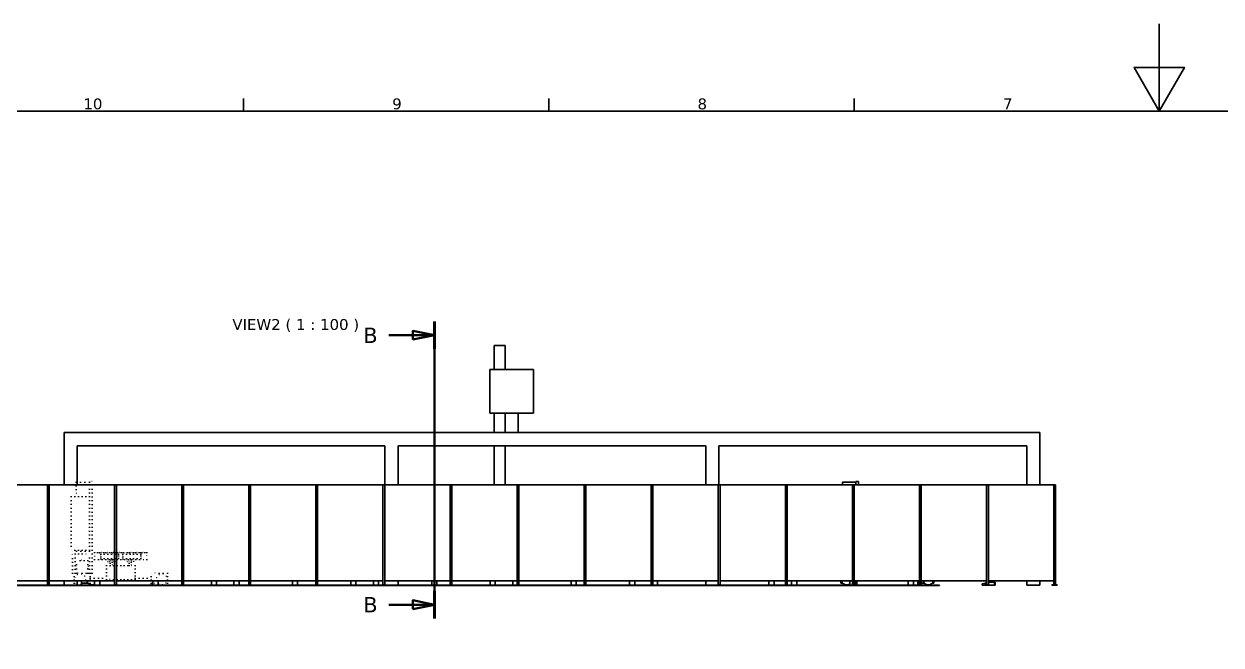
# Model space of a CAD drawing. Header units: millimetres. Extents: x 0 to 84100, y 0 to 59400.
# Drawn here: x 15983 to 43468, y 45136 to 59400 of the extents above; entities that cross this region are included whole.
import ezdxf

# ---------------------------------------------------------------- set-up
doc = ezdxf.new("R2010")
doc.units = ezdxf.units.MM
doc.header["$LTSCALE"] = 100
doc.linetypes.add('CHAIN', pattern=[0.3543, 0.2362, -0.0295, 0.0591, -0.0295])
doc.linetypes.add('DOTTED', pattern=[0.0481, 0.0068, -0.0413])
for name, color, linetype, lineweight in [('Border (ISO)', 7, 'Continuous', 35), ('Reference (ISO)', 7, 'DOTTED', 25), ('Section Line (ISO)', 7, 'CHAIN', 50), ('Symbol (ISO)', 7, 'Continuous', 18), ('Visible (ISO)', 7, 'Continuous', 35)]:
    doc.layers.add(name, color=color, linetype=linetype, lineweight=lineweight)
doc.styles.add('Label Text (ISO)', font='verdana.ttf')
doc.styles.add('Note Text (ISO)', font='verdana.ttf')

# ---------------------------------------------------------------- blocks, each defined once
blk = doc.blocks.new('Borders Default Border')
at = {"layer": 'Border (ISO)'}
for p, q in [((210.25, 574), (210.25, 576.9)), ((280.33, 574), (280.33, 576.9)), ((350.42, 574), (350.42, 576.9))]:
    blk.add_line(p, q, dxfattribs=at)
at = {"layer": 'Border (ISO)', "flags": 128}
for points in [[(420.5, 594), (420.5, 574), (414.73, 584), (426.27, 584), (420.5, 574)], [(20, 20), (20, 574), (821, 574), (821, 20), (20, 20)]]:
    blk.add_lwpolyline(points, dxfattribs=at)
at = {"layer": 'Border (ISO)', "char_height": 2.5, "attachment_point": 7, "style": 'Note Text (ISO)'}
for s, insert in [('10', (173.48, 574.35)), ('9', (244.38, 574.35)), ('8', (314.48, 574.34)), ('7', (384.62, 574.4))]:
    blk.add_mtext(s, dxfattribs=dict(at, insert=insert))
blk = doc.blocks.new('2dTransSection1')
at = {"layer": 'Section Line (ISO)', "linetype": 'CHAIN', "ltscale": 29.108171}
blk.add_line((254.08, 457.47), (254.08, 525.66), dxfattribs=at)
at = {"layer": 'Section Line (ISO)', "linetype": 'Continuous', "lineweight": 100}
for p, q in [((254.08, 519.35), (254.08, 525.66)), ((254.08, 457.47), (254.08, 463.78))]:
    blk.add_line(p, q, dxfattribs=at)
at = {"layer": 'Section Line (ISO)', "linetype": 'Continuous'}
for p, q in [((243.59, 522.5), (249.08, 522.5)), ((254.08, 522.5), (249.08, 523.5)), ((249.08, 523.5), (249.08, 521.5)), ((249.08, 522.5), (254.08, 522.5)), ((249.08, 521.5), (254.08, 522.5)), ((243.59, 460.63), (249.08, 460.63)), ((254.08, 460.63), (249.08, 461.63)), ((249.08, 461.63), (249.08, 459.63)), ((249.08, 460.63), (254.08, 460.63)), ((249.08, 459.63), (254.08, 460.63))]:
    blk.add_line(p, q, dxfattribs=at)
at = {"layer": 'Section Line (ISO)', "linetype": 'Continuous', "flags": 128}
for points in [[(249.08, 521.5), (254.08, 522.5), (249.08, 523.5), (249.08, 521.5)], [(249.08, 459.63), (254.08, 460.63), (249.08, 461.63), (249.08, 459.63)]]:
    blk.add_lwpolyline(points, dxfattribs=at)
at = {"layer": 'Section Line (ISO)'}
for points in [[(249.08, 521.5), (254.08, 522.5), (249.08, 523.5), (249.08, 521.5)], [(249.08, 459.63), (254.08, 460.63), (249.08, 461.63), (249.08, 459.63)]]:
    blk.add_solid(points, dxfattribs=at)
at = {"layer": 'Section Line (ISO)', "char_height": 3.5, "attachment_point": 7, "style": 'Label Text (ISO)'}
for insert in [(237.74, 520.75), (237.74, 458.88)]:
    blk.add_mtext('B', dxfattribs=dict(at, insert=insert))

msp = doc.modelspace()

# ---------------------------------------------------------------- linework, layer by layer
at = {"layer": 'Reference (ISO)', "ltscale": 17.151768}
for p, q in [((17180.45, 48875.57), (17180.45, 48545.57)), ((17155.45, 47230.57), (17485.45, 47230.57))]:
    msp.add_line(p, q, dxfattribs=at)
at = {"layer": 'Reference (ISO)', "ltscale": 21.13652}
msp.add_line((17485.45, 48875.57), (17180.45, 48875.57), dxfattribs=at)
at = {"layer": 'Reference (ISO)', "ltscale": 17.931393}
msp.add_line((17485.45, 48545.57), (17485.45, 48890.57), dxfattribs=at)
at = {"layer": 'Reference (ISO)', "ltscale": 4.910929}
msp.add_line((17545.45, 48890.57), (17485.45, 48890.57), dxfattribs=at)
at = {"layer": 'Reference (ISO)', "ltscale": 18.191269}
for p, q in [((17545.45, 46790.57), (17545.45, 48890.57)), ((17505.45, 46513.57), (18905.45, 46513.57))]:
    msp.add_line(p, q, dxfattribs=at)
at = {"layer": 'Reference (ISO)', "ltscale": 17.463617}
for p, q in [((17485.45, 48545.57), (17065.45, 48545.57)), ((17485.45, 47315.57), (17065.45, 47315.57))]:
    msp.add_line(p, q, dxfattribs=at)
at = {"layer": 'Reference (ISO)', "ltscale": 18.265518}
for p, q in [((17065.45, 48545.57), (17065.45, 47315.57)), ((17485.45, 48545.57), (17485.45, 47315.57))]:
    msp.add_line(p, q, dxfattribs=at)
at = {"layer": 'Reference (ISO)', "ltscale": 20.270269}
msp.add_line((17485.45, 47290.57), (17095.45, 47290.57), dxfattribs=at)
at = {"layer": 'Reference (ISO)', "ltscale": 17.325018}
msp.add_line((17095.45, 46790.57), (17095.45, 47290.57), dxfattribs=at)
at = {"layer": 'Reference (ISO)', "ltscale": 2.046162}
msp.add_line((17485.45, 47290.57), (17485.45, 47315.57), dxfattribs=at)
at = {"layer": 'Reference (ISO)', "ltscale": 18.295218}
for p, q in [((17155.45, 46790.57), (17155.45, 47230.57)), ((17452.45, 47080.57), (17188.45, 47080.57)), ((17485.45, 46790.57), (17485.45, 47230.57))]:
    msp.add_line(p, q, dxfattribs=at)
at = {"layer": 'Reference (ISO)', "ltscale": 20.097019}
for p, q in [((17188.45, 46790.57), (17188.45, 47080.57)), ((17452.45, 46790.57), (17452.45, 47080.57))]:
    msp.add_line(p, q, dxfattribs=at)
at = {"layer": 'Reference (ISO)', "ltscale": 9.167153}
for p, q in [((17717.45, 47263.82), (17605.45, 47263.82)), ((17853.45, 47263.82), (17741.45, 47263.82)), ((17989.45, 47263.82), (17877.45, 47263.82)), ((18125.45, 47263.82), (18013.45, 47263.82)), ((18261.45, 47263.82), (18149.45, 47263.82)), ((18397.45, 47263.82), (18285.45, 47263.82)), ((18533.45, 47263.82), (18421.45, 47263.82)), ((18669.45, 47263.82), (18557.45, 47263.82)), ((18805.45, 47263.82), (18693.45, 47263.82))]:
    msp.add_line(p, q, dxfattribs=at)
at = {"layer": 'Reference (ISO)', "ltscale": 16.735968}
for p, q in [((17605.45, 47263.82), (17605.45, 47102.82)), ((18805.45, 47102.82), (18805.45, 47263.82))]:
    msp.add_line(p, q, dxfattribs=at)
at = {"layer": 'Reference (ISO)', "ltscale": 17.820019}
msp.add_line((17605.45, 47102.82), (18805.45, 47102.82), dxfattribs=at)
at = {"layer": 'Reference (ISO)', "ltscale": 1.391358}
for p, q in [((17717.45, 47246.82), (17717.45, 47263.82)), ((17741.45, 47263.82), (17741.45, 47246.82)), ((17853.45, 47246.82), (17853.45, 47263.82)), ((17877.45, 47263.82), (17877.45, 47246.82)), ((17989.45, 47246.82), (17989.45, 47263.82)), ((18013.45, 47263.82), (18013.45, 47246.82)), ((18125.45, 47246.82), (18125.45, 47263.82)), ((18149.45, 47263.82), (18149.45, 47246.82)), ((18261.45, 47246.82), (18261.45, 47263.82)), ((18285.45, 47263.82), (18285.45, 47246.82)), ((18397.45, 47246.82), (18397.45, 47263.82)), ((18421.45, 47263.82), (18421.45, 47246.82)), ((18533.45, 47246.82), (18533.45, 47263.82)), ((18557.45, 47263.82), (18557.45, 47246.82)), ((18669.45, 47246.82), (18669.45, 47263.82)), ((18693.45, 47263.82), (18693.45, 47246.82))]:
    msp.add_line(p, q, dxfattribs=at)
at = {"layer": 'Reference (ISO)', "ltscale": 1.964311}
for p, q in [((17741.45, 47246.82), (17717.45, 47246.82)), ((17877.45, 47246.82), (17853.45, 47246.82)), ((18013.45, 47246.82), (17989.45, 47246.82)), ((18149.45, 47246.82), (18125.45, 47246.82)), ((18285.45, 47246.82), (18261.45, 47246.82)), ((18421.45, 47246.82), (18397.45, 47246.82)), ((18557.45, 47246.82), (18533.45, 47246.82)), ((18693.45, 47246.82), (18669.45, 47246.82))]:
    msp.add_line(p, q, dxfattribs=at)
at = {"layer": 'Reference (ISO)', "ltscale": 8.757901}
for p, q in [((17745.45, 47117.82), (17745.45, 47224.82)), ((18155.45, 47224.82), (18155.45, 47117.82)), ((18255.45, 47117.82), (18255.45, 47224.82)), ((18665.45, 47224.82), (18665.45, 47117.82))]:
    msp.add_line(p, q, dxfattribs=at)
at = {"layer": 'Reference (ISO)', "ltscale": 17.047817}
for p, q in [((17745.45, 47224.82), (18155.45, 47224.82)), ((18155.45, 47124.82), (17745.45, 47124.82)), ((18255.45, 47224.82), (18665.45, 47224.82)), ((18665.45, 47124.82), (18255.45, 47124.82))]:
    msp.add_line(p, q, dxfattribs=at)
at = {"layer": 'Reference (ISO)', "ltscale": 4.501674}
for p, q in [((17902.95, 47047.82), (17902.95, 47102.82)), ((17912.95, 47047.82), (17912.95, 47102.82)), ((18062.95, 47102.82), (18062.95, 47047.82)), ((18072.95, 47102.82), (18072.95, 47047.82)), ((18337.95, 47047.82), (18337.95, 47102.82)), ((18347.95, 47047.82), (18347.95, 47102.82)), ((18497.95, 47102.82), (18497.95, 47047.82)), ((18507.95, 47102.82), (18507.95, 47047.82))]:
    msp.add_line(p, q, dxfattribs=at)
at = {"layer": 'Reference (ISO)', "ltscale": 0.818406}
for p, q in [((17912.95, 47047.82), (17902.95, 47047.82)), ((18507.95, 47047.82), (18497.95, 47047.82))]:
    msp.add_line(p, q, dxfattribs=at)
at = {"layer": 'Reference (ISO)', "ltscale": 4.215175}
msp.add_line((17964.45, 47047.82), (17912.95, 47047.82), dxfattribs=at)
at = {"layer": 'Reference (ISO)', "ltscale": 10.069553}
for p, q in [((17964.45, 46966.32), (17964.45, 47089.34)), ((18011.95, 47089.34), (18011.95, 46966.32))]:
    msp.add_line(p, q, dxfattribs=at)
at = {"layer": 'Reference (ISO)', "ltscale": 3.887822}
msp.add_line((17964.45, 47089.34), (18011.95, 47089.34), dxfattribs=at)
at = {"layer": 'Reference (ISO)', "ltscale": 4.174274}
for p, q in [((18062.95, 47047.82), (18011.95, 47047.82)), ((18497.95, 47047.82), (18446.95, 47047.82))]:
    msp.add_line(p, q, dxfattribs=at)
at = {"layer": 'Reference (ISO)', "ltscale": 0.818405}
for p, q in [((18072.95, 47047.82), (18062.95, 47047.82)), ((18347.95, 47047.82), (18337.95, 47047.82))]:
    msp.add_line(p, q, dxfattribs=at)
at = {"layer": 'Reference (ISO)', "ltscale": 4.215168}
msp.add_line((18399.45, 47047.82), (18347.95, 47047.82), dxfattribs=at)
at = {"layer": 'Reference (ISO)', "ltscale": 10.0679}
for p, q in [((18399.45, 46966.32), (18399.45, 47089.32)), ((18446.95, 47089.32), (18446.95, 46966.32))]:
    msp.add_line(p, q, dxfattribs=at)
at = {"layer": 'Reference (ISO)', "ltscale": 3.887829}
msp.add_line((18399.45, 47089.32), (18446.95, 47089.32), dxfattribs=at)
at = {"layer": 'Reference (ISO)', "ltscale": 3.273919}
for p, q in [((17095.45, 46790.57), (17135.45, 46790.57)), ((17505.45, 46790.57), (17545.45, 46790.57))]:
    msp.add_line(p, q, dxfattribs=at)
at = {"layer": 'Reference (ISO)', "ltscale": 19.23077}
for p, q in [((17505.45, 46790.57), (17135.45, 46790.57)), ((19275.45, 46790.57), (18905.45, 46790.57))]:
    msp.add_line(p, q, dxfattribs=at)
at = {"layer": 'Reference (ISO)', "ltscale": 16.077616}
for p, q in [((17135.45, 46558.57), (17135.45, 46790.57)), ((17505.45, 46558.57), (17505.45, 46790.57)), ((18905.45, 46558.57), (18905.45, 46790.57)), ((19275.45, 46558.57), (19275.45, 46790.57))]:
    msp.add_line(p, q, dxfattribs=at)
at = {"layer": 'Reference (ISO)', "ltscale": 16.774948}
for p, q in [((17876.95, 46643.57), (17876.95, 46966.32)), ((18533.95, 46966.32), (18533.95, 46643.57))]:
    msp.add_line(p, q, dxfattribs=at)
at = {"layer": 'Reference (ISO)', "ltscale": 17.073805}
for p, q in [((17876.95, 46966.32), (18533.95, 46966.32)), ((18533.95, 46643.57), (17876.95, 46643.57))]:
    msp.add_line(p, q, dxfattribs=at)
at = {"layer": 'Reference (ISO)', "ltscale": 3.762027}
msp.add_line((17135.45, 46558.57), (17181.41, 46558.57), dxfattribs=at)
at = {"layer": 'Reference (ISO)', "ltscale": 14.590791}
msp.add_line((17365.09, 46558.57), (17505.45, 46558.57), dxfattribs=at)
at = {"layer": 'Reference (ISO)', "ltscale": 19.308731}
for p, q in [((17505.45, 46673.57), (17876.95, 46673.57)), ((18533.95, 46673.57), (18905.45, 46673.57))]:
    msp.add_line(p, q, dxfattribs=at)
at = {"layer": 'Reference (ISO)', "ltscale": 2.394027}
for p, q in [((17505.45, 46558.57), (17505.45, 46529.32)), ((18905.45, 46529.32), (18905.45, 46558.57))]:
    msp.add_line(p, q, dxfattribs=at)
at = {"layer": 'Reference (ISO)', "ltscale": 2.024884}
for p, q in [((17505.45, 46513.57), (17505.45, 46529.32)), ((18905.45, 46529.32), (18905.45, 46513.57))]:
    msp.add_line(p, q, dxfattribs=at)
at = {"layer": 'Reference (ISO)', "ltscale": 15.505551}
msp.add_line((18905.45, 46558.57), (19054.61, 46558.57), dxfattribs=at)
at = {"layer": 'Reference (ISO)', "ltscale": 3.041743}
msp.add_line((19238.29, 46558.57), (19275.45, 46558.57), dxfattribs=at)
at = {"layer": 'Reference (ISO)', "ltscale": 18.142715}
for centre in [(17273.25, 46643.37), (19146.45, 46643.37)]:
    msp.add_circle(centre, 125, dxfattribs=at)
at = {"layer": 'Reference (ISO)', "ltscale": 4.298706}
msp.add_arc((17324.45, 46945.57), 137.5, 79.057501, 100.942499, dxfattribs=at)
at = {"layer": 'Reference (ISO)', "ltscale": 3.327712}
msp.add_arc((17324.45, 46945.57), 137.5, 171.52914, 188.47086, dxfattribs=at)
at = {"layer": 'Reference (ISO)', "ltscale": 8.416024}
msp.add_arc((17324.45, 46945.57), 137.5, 338.576972, 21.423028, dxfattribs=at)
at = {"layer": 'Visible (ISO)'}
for p, q in [((27030.45, 52013.57), (26780.45, 52013.57)), ((26780.45, 51463.57), (26780.45, 52013.57)), ((27030.45, 51463.57), (27030.45, 52013.57)), ((26680.45, 51463.57), (27680.45, 51463.57)), ((26680.45, 50463.57), (26680.45, 51463.57)), ((27680.45, 50463.57), (27680.45, 51463.57)), ((27030.45, 50463.57), (26680.45, 50463.57)), ((26780.45, 50013.57), (26780.45, 50463.57)), ((27330.45, 50463.57), (27030.45, 50463.57)), ((27030.45, 50013.57), (27030.45, 50463.57)), ((27680.45, 50463.57), (27330.45, 50463.57)), ((27330.45, 50013.57), (27330.45, 50463.57)), ((16905.45, 48813.57), (16905.45, 50013.57)), ((39305.45, 50013.57), (16905.45, 50013.57)), ((27030.45, 50013.57), (27330.45, 50013.57)), ((39305.45, 48813.57), (39305.45, 50013.57)), ((17205.45, 49713.57), (24272.12, 49713.57)), ((17205.45, 48813.57), (17205.45, 49713.57)), ((24272.12, 48813.57), (24272.12, 49713.57)), ((24572.12, 49713.57), (31638.78, 49713.57)), ((24572.12, 48813.57), (24572.12, 49713.57)), ((26780.45, 48813.57), (26780.45, 49713.57)), ((27030.45, 48813.57), (27030.45, 49713.57)), ((31638.78, 48813.57), (31638.78, 49713.57)), ((31938.78, 49713.57), (39005.45, 49713.57)), ((31938.78, 48813.57), (31938.78, 49713.57)), ((39005.45, 48813.57), (39005.45, 49713.57)), ((16525.45, 48813.57), (15025.45, 48813.57)), ((16565.45, 48813.57), (16525.45, 48813.57)), ((16525.45, 46521.57), (16525.45, 48813.57)), ((18065.45, 48813.57), (16565.45, 48813.57)), ((16565.45, 46521.57), (16565.45, 48813.57)), ((18105.45, 48813.57), (18065.45, 48813.57)), ((18065.45, 46521.57), (18065.45, 48813.57)), ((19605.45, 48813.57), (18105.45, 48813.57)), ((18105.45, 46521.57), (18105.45, 48813.57)), ((19645.45, 48813.57), (19605.45, 48813.57)), ((19605.45, 46521.57), (19605.45, 48813.57)), ((21145.45, 48813.57), (19645.45, 48813.57)), ((19645.45, 46521.57), (19645.45, 48813.57)), ((21185.45, 48813.57), (21145.45, 48813.57)), ((21145.45, 46521.57), (21145.45, 48813.57)), ((22685.45, 48813.57), (21185.45, 48813.57)), ((21185.45, 46521.57), (21185.45, 48813.57)), ((22725.45, 48813.57), (22685.45, 48813.57)), ((22685.45, 46521.57), (22685.45, 48813.57)), ((24225.45, 48813.57), (22725.45, 48813.57)), ((22725.45, 46521.57), (22725.45, 48813.57)), ((24265.45, 48813.57), (24225.45, 48813.57)), ((24225.45, 46521.57), (24225.45, 48813.57)), ((25765.45, 48813.57), (24265.45, 48813.57)), ((24265.45, 46521.57), (24265.45, 48813.57)), ((25805.45, 48813.57), (25765.45, 48813.57)), ((25765.45, 46521.57), (25765.45, 48813.57)), ((27305.45, 48813.57), (25805.45, 48813.57)), ((25805.45, 46521.57), (25805.45, 48813.57)), ((27345.45, 48813.57), (27305.45, 48813.57)), ((27305.45, 46521.57), (27305.45, 48813.57)), ((28845.45, 48813.57), (27345.45, 48813.57)), ((27345.45, 46521.57), (27345.45, 48813.57)), ((28885.45, 48813.57), (28845.45, 48813.57)), ((28845.45, 46521.57), (28845.45, 48813.57)), ((30385.45, 48813.57), (28885.45, 48813.57)), ((28885.45, 46521.57), (28885.45, 48813.57)), ((30425.45, 48813.57), (30385.45, 48813.57)), ((30385.45, 46521.57), (30385.45, 48813.57)), ((31925.45, 48813.57), (30425.45, 48813.57)), ((30425.45, 46521.57), (30425.45, 48813.57)), ((31965.45, 48813.57), (31925.45, 48813.57)), ((31925.45, 46521.57), (31925.45, 48813.57)), ((33465.45, 48813.57), (31965.45, 48813.57)), ((31965.45, 46521.57), (31965.45, 48813.57)), ((33505.45, 48813.57), (33465.45, 48813.57)), ((33465.45, 46521.57), (33465.45, 48813.57)), ((35005.45, 48813.57), (33505.45, 48813.57)), ((33505.45, 46521.57), (33505.45, 48813.57)), ((34780.45, 48875.57), (34780.45, 48813.57)), ((35085.45, 48875.57), (34780.45, 48875.57)), ((35045.45, 48813.57), (35005.45, 48813.57)), ((35005.45, 46521.57), (35005.45, 48813.57)), ((36545.45, 48813.57), (35045.45, 48813.57)), ((35045.45, 46521.57), (35045.45, 48813.57)), ((35085.45, 48813.57), (35085.45, 48890.57)), ((35145.45, 48890.57), (35085.45, 48890.57)), ((35145.45, 48813.57), (35145.45, 48890.57)), ((36585.45, 48813.57), (36545.45, 48813.57)), ((36545.45, 46521.57), (36545.45, 48813.57)), ((38085.45, 48813.57), (36585.45, 48813.57)), ((36585.45, 46521.57), (36585.45, 48813.57)), ((38125.45, 48813.57), (38085.45, 48813.57)), ((38085.45, 46521.57), (38085.45, 48813.57)), ((39625.45, 48813.57), (38125.45, 48813.57)), ((38125.45, 46521.57), (38125.45, 48813.57)), ((39665.45, 48813.57), (39625.45, 48813.57)), ((39625.45, 46521.57), (39625.45, 48813.57)), ((39665.45, 46521.57), (39665.45, 48813.57)), ((15025.45, 46613.57), (16525.45, 46613.57)), ((15505.45, 46513.57), (16517.95, 46513.57)), ((15505.45, 46503.57), (37005.45, 46503.57)), ((16572.95, 46521.57), (16517.95, 46521.57)), ((16517.95, 46513.57), (16517.95, 46521.57)), ((16517.95, 46513.57), (16572.95, 46513.57)), ((16565.45, 46613.57), (18065.45, 46613.57)), ((16572.95, 46513.57), (16572.95, 46521.57)), ((16572.95, 46513.57), (16905.45, 46513.57)), ((16905.45, 46513.57), (16905.45, 46613.57)), ((16905.45, 46513.57), (17205.45, 46513.57)), ((17205.45, 46513.57), (17205.45, 46613.57)), ((17205.45, 46513.57), (17605.45, 46513.57)), ((17305.45, 46558.57), (17305.45, 46613.57)), ((17305.45, 46558.57), (17454.61, 46558.57)), ((17305.45, 46529.32), (17305.45, 46558.57)), ((17305.45, 46529.32), (17305.45, 46513.57)), ((17605.45, 46613.57), (17605.45, 46513.57)), ((17725.45, 46513.57), (17605.45, 46513.57)), ((17725.45, 46613.57), (17725.45, 46513.57)), ((17725.45, 46513.57), (18057.95, 46513.57)), ((18112.95, 46521.57), (18057.95, 46521.57)), ((18057.95, 46513.57), (18057.95, 46521.57)), ((18057.95, 46513.57), (18112.95, 46513.57)), ((18105.45, 46613.57), (19605.45, 46613.57)), ((18112.95, 46513.57), (18112.95, 46521.57)), ((18112.95, 46513.57), (18945.45, 46513.57)), ((18945.45, 46613.57), (18945.45, 46513.57)), ((19065.45, 46513.57), (18945.45, 46513.57)), ((19065.45, 46613.57), (19065.45, 46513.57)), ((19065.45, 46513.57), (19597.95, 46513.57)), ((19652.95, 46521.57), (19597.95, 46521.57)), ((19597.95, 46513.57), (19597.95, 46521.57)), ((19597.95, 46513.57), (19652.95, 46513.57)), ((19645.45, 46613.57), (21145.45, 46613.57)), ((19652.95, 46513.57), (19652.95, 46521.57)), ((19652.95, 46513.57), (20285.45, 46513.57)), ((20285.45, 46613.57), (20285.45, 46513.57)), ((20405.45, 46513.57), (20285.45, 46513.57)), ((20405.45, 46613.57), (20405.45, 46513.57)), ((20405.45, 46513.57), (20805.45, 46513.57)), ((20805.45, 46613.57), (20805.45, 46513.57)), ((20925.45, 46513.57), (20805.45, 46513.57)), ((20925.45, 46613.57), (20925.45, 46513.57)), ((20925.45, 46513.57), (21137.95, 46513.57)), ((21192.95, 46521.57), (21137.95, 46521.57)), ((21137.95, 46513.57), (21137.95, 46521.57)), ((21137.95, 46513.57), (21192.95, 46513.57)), ((21185.45, 46613.57), (22685.45, 46613.57)), ((21192.95, 46513.57), (21192.95, 46521.57)), ((21192.95, 46513.57), (22145.45, 46513.57)), ((22145.45, 46613.57), (22145.45, 46513.57)), ((22265.45, 46513.57), (22145.45, 46513.57)), ((22265.45, 46613.57), (22265.45, 46513.57)), ((22265.45, 46513.57), (22677.95, 46513.57)), ((22732.95, 46521.57), (22677.95, 46521.57)), ((22677.95, 46513.57), (22677.95, 46521.57)), ((22677.95, 46513.57), (22732.95, 46513.57)), ((22725.45, 46613.57), (24225.45, 46613.57)), ((22732.95, 46513.57), (22732.95, 46521.57)), ((22732.95, 46513.57), (23485.45, 46513.57)), ((23485.45, 46613.57), (23485.45, 46513.57)), ((23605.45, 46513.57), (23485.45, 46513.57)), ((23605.45, 46613.57), (23605.45, 46513.57)), ((23605.45, 46513.57), (24005.45, 46513.57)), ((24005.45, 46613.57), (24005.45, 46513.57)), ((24125.45, 46513.57), (24005.45, 46513.57)), ((24125.45, 46613.57), (24125.45, 46513.57)), ((24125.45, 46513.57), (24217.95, 46513.57)), ((24272.95, 46521.57), (24217.95, 46521.57)), ((24217.95, 46513.57), (24217.95, 46521.57)), ((24217.95, 46513.57), (24272.95, 46513.57)), ((24265.45, 46613.57), (25765.45, 46613.57)), ((24272.12, 46521.57), (24272.12, 46613.57)), ((24272.95, 46513.57), (24272.95, 46521.57)), ((24272.95, 46513.57), (24572.12, 46513.57)), ((24572.12, 46513.57), (24572.12, 46613.57)), ((24572.12, 46513.57), (25345.45, 46513.57)), ((25345.45, 46613.57), (25345.45, 46513.57)), ((25465.45, 46513.57), (25345.45, 46513.57)), ((25465.45, 46613.57), (25465.45, 46513.57)), ((25465.45, 46513.57), (25757.95, 46513.57)), ((25812.95, 46521.57), (25757.95, 46521.57)), ((25757.95, 46513.57), (25757.95, 46521.57)), ((25757.95, 46513.57), (25812.95, 46513.57)), ((25805.45, 46613.57), (27305.45, 46613.57)), ((25812.95, 46513.57), (25812.95, 46521.57)), ((25812.95, 46513.57), (26685.45, 46513.57)), ((26685.45, 46613.57), (26685.45, 46513.57)), ((26805.45, 46513.57), (26685.45, 46513.57)), ((26805.45, 46613.57), (26805.45, 46513.57)), ((26805.45, 46513.57), (27205.45, 46513.57)), ((27205.45, 46613.57), (27205.45, 46513.57)), ((27297.95, 46513.57), (27205.45, 46513.57)), ((27352.95, 46521.57), (27297.95, 46521.57)), ((27297.95, 46513.57), (27297.95, 46521.57)), ((27297.95, 46513.57), (27352.95, 46513.57)), ((27345.45, 46613.57), (28845.45, 46613.57)), ((27352.95, 46513.57), (27352.95, 46521.57)), ((27352.95, 46513.57), (28545.45, 46513.57)), ((28545.45, 46613.57), (28545.45, 46513.57)), ((28665.45, 46513.57), (28545.45, 46513.57)), ((28665.45, 46613.57), (28665.45, 46513.57)), ((28665.45, 46513.57), (28837.95, 46513.57)), ((28892.95, 46521.57), (28837.95, 46521.57)), ((28837.95, 46513.57), (28837.95, 46521.57)), ((28837.95, 46513.57), (28892.95, 46513.57)), ((28885.45, 46613.57), (30385.45, 46613.57)), ((28892.95, 46513.57), (28892.95, 46521.57)), ((28892.95, 46513.57), (29885.45, 46513.57)), ((29885.45, 46613.57), (29885.45, 46513.57)), ((30005.45, 46513.57), (29885.45, 46513.57)), ((30005.45, 46613.57), (30005.45, 46513.57)), ((30005.45, 46513.57), (30377.95, 46513.57)), ((30432.95, 46521.57), (30377.95, 46521.57)), ((30377.95, 46513.57), (30377.95, 46521.57)), ((30377.95, 46513.57), (30432.95, 46513.57)), ((30425.45, 46613.57), (31925.45, 46613.57)), ((30432.95, 46513.57), (30432.95, 46521.57)), ((30525.45, 46513.57), (30432.95, 46513.57)), ((30525.45, 46613.57), (30525.45, 46513.57)), ((30525.45, 46513.57), (31638.78, 46513.57)), ((31638.78, 46513.57), (31638.78, 46613.57)), ((31638.78, 46513.57), (31917.95, 46513.57)), ((31972.95, 46521.57), (31917.95, 46521.57)), ((31917.95, 46513.57), (31917.95, 46521.57)), ((31917.95, 46513.57), (31972.95, 46513.57)), ((31965.45, 46613.57), (33465.45, 46613.57)), ((31972.95, 46513.57), (31972.95, 46521.57)), ((31972.95, 46513.57), (33085.45, 46513.57)), ((33085.45, 46613.57), (33085.45, 46513.57)), ((33205.45, 46513.57), (33085.45, 46513.57)), ((33205.45, 46613.57), (33205.45, 46513.57)), ((33205.45, 46513.57), (33457.95, 46513.57)), ((33512.95, 46521.57), (33457.95, 46521.57)), ((33457.95, 46513.57), (33457.95, 46521.57)), ((33457.95, 46513.57), (33512.95, 46513.57)), ((33505.45, 46613.57), (35005.45, 46613.57)), ((33512.95, 46513.57), (33512.95, 46521.57)), ((33512.95, 46513.57), (33605.45, 46513.57)), ((33605.45, 46613.57), (33605.45, 46513.57)), ((33725.45, 46513.57), (33605.45, 46513.57)), ((33725.45, 46613.57), (33725.45, 46513.57)), ((33725.45, 46513.57), (34945.45, 46513.57)), ((34735.45, 46558.57), (34735.45, 46613.57)), ((34735.45, 46558.57), (34781.41, 46558.57)), ((34945.45, 46613.57), (34945.45, 46513.57)), ((34997.95, 46513.57), (34945.45, 46513.57)), ((35052.95, 46521.57), (34997.95, 46521.57)), ((34997.95, 46513.57), (34997.95, 46521.57)), ((34997.95, 46513.57), (35052.95, 46513.57)), ((35045.45, 46613.57), (36545.45, 46613.57)), ((35052.95, 46513.57), (35052.95, 46521.57)), ((35065.45, 46513.57), (35052.95, 46513.57)), ((35065.45, 46613.57), (35065.45, 46513.57)), ((35065.45, 46558.57), (35105.45, 46558.57)), ((35065.45, 46513.57), (36285.45, 46513.57)), ((35105.45, 46558.57), (35105.45, 46613.57)), ((35105.45, 46558.57), (35105.45, 46529.32)), ((35105.45, 46513.57), (35105.45, 46529.32)), ((36285.45, 46613.57), (36285.45, 46513.57)), ((36405.45, 46513.57), (36285.45, 46513.57)), ((36405.45, 46613.57), (36405.45, 46513.57)), ((36405.45, 46513.57), (36537.95, 46513.57)), ((36505.45, 46558.57), (36505.45, 46613.57)), ((36505.45, 46558.57), (36545.45, 46558.57)), ((36505.45, 46529.32), (36505.45, 46558.57)), ((36505.45, 46529.32), (36505.45, 46513.57)), ((36592.95, 46521.57), (36537.95, 46521.57)), ((36537.95, 46513.57), (36537.95, 46521.57)), ((36537.95, 46513.57), (36592.95, 46513.57)), ((36585.45, 46613.57), (38085.45, 46613.57)), ((36585.45, 46558.57), (36654.61, 46558.57)), ((36592.95, 46513.57), (36592.95, 46521.57)), ((36592.95, 46513.57), (37005.45, 46513.57)), ((36838.29, 46558.57), (36875.45, 46558.57)), ((36875.45, 46558.57), (36875.45, 46613.57)), ((37005.45, 46513.57), (37005.45, 46503.57)), ((38053.92, 46559.87), (37984.78, 46545.32)), ((37984.78, 46513.57), (37984.78, 46545.32)), ((38053.92, 46513.57), (37984.78, 46513.57)), ((38085.45, 46566.43), (38053.92, 46559.87)), ((38053.92, 46513.57), (38053.92, 46559.87)), ((38077.95, 46513.57), (38053.92, 46513.57)), ((38132.95, 46521.57), (38077.95, 46521.57)), ((38077.95, 46513.57), (38077.95, 46521.57)), ((38077.95, 46513.57), (38132.95, 46513.57)), ((38125.45, 46613.57), (39625.45, 46613.57)), ((38136.64, 46577.07), (38125.45, 46574.74)), ((38132.95, 46513.57), (38132.95, 46521.57)), ((38228.51, 46513.57), (38132.95, 46513.57)), ((38228.51, 46577.07), (38136.64, 46577.07)), ((38228.51, 46577.07), (38265.15, 46577.07)), ((38228.51, 46513.57), (38265.15, 46513.57)), ((38265.15, 46577.07), (38283.15, 46577.07)), ((38265.15, 46513.57), (38265.15, 46577.07)), ((38265.15, 46513.57), (38283.15, 46513.57)), ((38283.15, 46513.57), (38283.15, 46577.07)), ((39005.45, 46513.57), (39005.45, 46613.57)), ((39005.45, 46513.57), (39305.45, 46513.57)), ((39305.45, 46513.57), (39305.45, 46613.57)), ((39705.45, 46521.57), (39585.45, 46521.57)), ((39585.45, 46513.57), (39585.45, 46521.57)), ((39585.45, 46513.57), (39705.45, 46513.57)), ((39705.45, 46513.57), (39705.45, 46521.57))]:
    msp.add_line(p, q, dxfattribs=at)
for centre, radius, start, end in [((17546.45, 46643.37), 125, 193.792126, 298.164199), ((34873.25, 46643.37), 125, 193.792126, 305.281354), ((36746.45, 46643.37), 125, 193.792126, 346.207874), ((38176.28, 46627.87), 50.8, 196.349515, 343.650485), ((38194.39, 46627.87), 50.8, 259.730581, 343.650485)]:
    msp.add_arc(centre, radius, start, end, dxfattribs=at)

# ---------------------------------------------------------------- block references
at = {"xscale": 100, "yscale": 100, "zscale": 100}
msp.add_blockref('Borders Default Border', (0, 0), dxfattribs=at)
at = {"layer": 'Section Line (ISO)', "xscale": 100, "yscale": 100, "zscale": 100}
msp.add_blockref('2dTransSection1', (0, 0), dxfattribs=at)

# ---------------------------------------------------------------- texts
at = {"layer": 'Symbol (ISO)', "insert": (20768.18, 52327.43), "char_height": 250, "attachment_point": 7, "style": 'Note Text (ISO)'}
msp.add_mtext('VIEW2 ( 1 : 100 )', dxfattribs=at)

doc.saveas('drawing.dxf')
